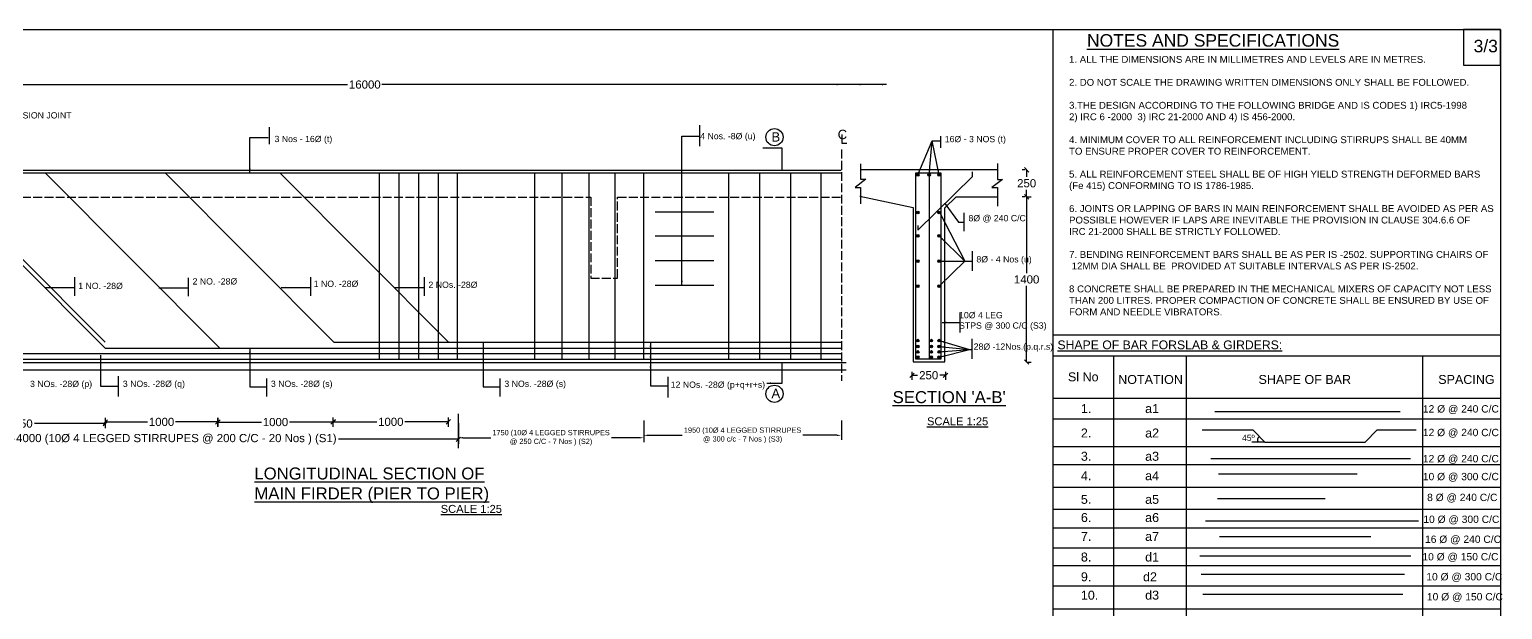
# Model space of a CAD drawing. Header units: inches. Extents: x 19308.8 to 19405.2, y 19125.9 to 19186.4.
# Drawn here: x 19345.1 to 19405.2, y 19162.8 to 19186.4 of the extents above; entities that cross this region are included whole.
import ezdxf

# ---------------------------------------------------------------- set-up
doc = ezdxf.new("R2010")
doc.units = ezdxf.units.IN
doc.header["$MEASUREMENT"] = 0
doc.linetypes.add('ACAD_ISO02W100', pattern=[15, 12, -3])
for name, color, linetype in [('DIMENSION', 255, 'Continuous'), ('DRAWING', 2, 'Continuous'), ('HATCH', 255, 'Continuous'), ('TEXT', 255, 'Continuous')]:
    doc.layers.add(name, color=color, linetype=linetype)
doc.styles.get("Standard").update_dxf_attribs({"font": 'arial.ttf'})
doc.dimstyles.get("Standard").update_dxf_attribs({"dimtxt": 0.18, "dimasz": 0.18, "dimexe": 0.18, "dimexo": 0.0625, "dimgap": 0.09, "dimtad": 0, "dimtih": 1, "dimtoh": 1, "dimdec": 4, "dimzin": 0, "dimdsep": 46, "dimtxsty": 'Standard', "dimcen": 0.09, "dimadec": 0, "dimazin": 0, "dimtfac": 1, "dimtdec": 4, "dimtofl": 0, "dimtmove": 0, "dimatfit": 3, "dimfxl": 1, "dimtolj": 1, "dimtzin": 0, "dimarcsym": 0})

# ---------------------------------------------------------------- blocks, each defined once
blk = doc.blocks.new('_Oblique')
at = {"color": 0, "linetype": 'ByBlock', "lineweight": -2}
blk.add_line((-0.5, -0.5), (0.5, 0.5), dxfattribs=at)
blk = doc.blocks.new('*D25')
at = {"layer": 'Defpoints', "color": 0, "transparency": 16777216}
for p in [(19341.472, 19170.554), (19348.175, 19170.554), (19348.175, 19170.356)]:
    blk.add_point(p, dxfattribs=at)
at = {"layer": 'DIMENSION', "color": 0, "lineweight": -2, "transparency": 16777216}
for p, q in [((19341.472, 19170.492), (19341.472, 19170.176)), ((19341.472, 19170.356), (19344.366, 19170.356)), ((19348.175, 19170.356), (19345.282, 19170.356)), ((19348.175, 19170.492), (19348.175, 19170.176))]:
    blk.add_line(p, q, dxfattribs=at)
at = {"layer": 'DIMENSION', "color": 0, "lineweight": -2, "transparency": 16777216, "xscale": 0.18, "yscale": 0.18, "zscale": 0.18, "rotation": 180}
blk.add_blockref('_Oblique', (19341.472, 19170.356), dxfattribs=at)
at = {"layer": 'DIMENSION', "color": 0, "lineweight": -2, "transparency": 16777216, "xscale": 0.18, "yscale": 0.18, "zscale": 0.18}
blk.add_blockref('_Oblique', (19348.175, 19170.356), dxfattribs=at)
at = {"layer": 'DIMENSION', "color": 0, "transparency": 16777216, "insert": (19344.824, 19170.356), "char_height": 0.3333, "attachment_point": 5}
blk.add_mtext('\\A1;850', dxfattribs=at)
blk = doc.blocks.new('*D26')
at = {"layer": 'Defpoints', "color": 0, "transparency": 16777216}
for p in [(19348.175, 19170.652), (19352.765, 19170.652), (19352.765, 19170.425)]:
    blk.add_point(p, dxfattribs=at)
at = {"layer": 'DIMENSION', "color": 0, "lineweight": -2, "transparency": 16777216}
for p, q in [((19348.175, 19170.589), (19348.175, 19170.245)), ((19352.765, 19170.589), (19352.765, 19170.245)), ((19348.175, 19170.425), (19349.899, 19170.425)), ((19352.765, 19170.425), (19351.042, 19170.425))]:
    blk.add_line(p, q, dxfattribs=at)
at = {"layer": 'DIMENSION', "color": 0, "lineweight": -2, "transparency": 16777216, "xscale": 0.18, "yscale": 0.18, "zscale": 0.18, "rotation": 180}
blk.add_blockref('_Oblique', (19348.175, 19170.425), dxfattribs=at)
at = {"layer": 'DIMENSION', "color": 0, "lineweight": -2, "transparency": 16777216, "xscale": 0.18, "yscale": 0.18, "zscale": 0.18}
blk.add_blockref('_Oblique', (19352.765, 19170.425), dxfattribs=at)
at = {"layer": 'DIMENSION', "color": 0, "transparency": 16777216, "insert": (19350.47, 19170.425), "char_height": 0.3333, "attachment_point": 5}
blk.add_mtext('\\A1;1000', dxfattribs=at)
blk = doc.blocks.new('*D27')
at = {"layer": 'Defpoints', "color": 0, "transparency": 16777216}
for p in [(19352.765, 19170.155), (19357.47, 19170.417), (19357.47, 19170.155)]:
    blk.add_point(p, dxfattribs=at)
at = {"layer": 'DIMENSION', "color": 0, "lineweight": -2, "transparency": 16777216}
for p, q in [((19352.765, 19170.218), (19352.765, 19170.597)), ((19357.47, 19170.218), (19357.47, 19170.597)), ((19352.765, 19170.417), (19354.546, 19170.417)), ((19357.47, 19170.417), (19355.689, 19170.417))]:
    blk.add_line(p, q, dxfattribs=at)
at = {"layer": 'DIMENSION', "color": 0, "lineweight": -2, "transparency": 16777216, "xscale": 0.18, "yscale": 0.18, "zscale": 0.18, "rotation": 180}
blk.add_blockref('_Oblique', (19352.765, 19170.417), dxfattribs=at)
at = {"layer": 'DIMENSION', "color": 0, "lineweight": -2, "transparency": 16777216, "xscale": 0.18, "yscale": 0.18, "zscale": 0.18}
blk.add_blockref('_Oblique', (19357.47, 19170.417), dxfattribs=at)
at = {"layer": 'DIMENSION', "color": 0, "transparency": 16777216, "insert": (19355.117, 19170.417), "char_height": 0.3333, "attachment_point": 5}
blk.add_mtext('\\A1;1000', dxfattribs=at)
blk = doc.blocks.new('*D28')
at = {"layer": 'Defpoints', "color": 0, "transparency": 16777216}
for p in [(19357.47, 19170.165), (19362.174, 19170.427), (19362.174, 19170.165)]:
    blk.add_point(p, dxfattribs=at)
at = {"layer": 'DIMENSION', "color": 0, "lineweight": -2, "transparency": 16777216}
for p, q in [((19357.47, 19170.228), (19357.47, 19170.607)), ((19362.174, 19170.228), (19362.174, 19170.607)), ((19357.47, 19170.427), (19359.251, 19170.427)), ((19362.174, 19170.427), (19360.393, 19170.427))]:
    blk.add_line(p, q, dxfattribs=at)
at = {"layer": 'DIMENSION', "color": 0, "lineweight": -2, "transparency": 16777216, "xscale": 0.18, "yscale": 0.18, "zscale": 0.18, "rotation": 180}
blk.add_blockref('_Oblique', (19357.47, 19170.427), dxfattribs=at)
at = {"layer": 'DIMENSION', "color": 0, "lineweight": -2, "transparency": 16777216, "xscale": 0.18, "yscale": 0.18, "zscale": 0.18}
blk.add_blockref('_Oblique', (19362.174, 19170.427), dxfattribs=at)
at = {"layer": 'DIMENSION', "color": 0, "transparency": 16777216, "insert": (19359.822, 19170.427), "char_height": 0.3333, "attachment_point": 5}
blk.add_mtext('\\A1;1000', dxfattribs=at)
blk = doc.blocks.new('*D29')
at = {"layer": 'Defpoints', "color": 0, "transparency": 16777216}
for p in [(19370.145, 19170.541), (19378.205, 19170.541), (19378.205, 19169.878)]:
    blk.add_point(p, dxfattribs=at)
at = {"layer": 'DIMENSION', "color": 0, "lineweight": -2, "transparency": 16777216}
for p, q in [((19370.145, 19170.479), (19370.145, 19169.698)), ((19378.205, 19170.479), (19378.205, 19169.698)), ((19370.325, 19169.878), (19371.714, 19169.878)), ((19378.025, 19169.878), (19376.637, 19169.878))]:
    blk.add_line(p, q, dxfattribs=at)
at = {"layer": 'DIMENSION', "color": 0, "transparency": 16777216}
for points in [[(19370.325, 19169.908), (19370.325, 19169.848), (19370.145, 19169.878)], [(19378.025, 19169.908), (19378.025, 19169.848), (19378.205, 19169.878)]]:
    blk.add_solid(points, dxfattribs=at)
at = {"layer": 'DIMENSION', "color": 0, "transparency": 16777216, "insert": (19374.175, 19169.878), "char_height": 0.21429, "attachment_point": 5}
blk.add_mtext('\\A1;1950 (10{\\fArial|b0|i0|c0|p32;Ø 4 LEGGED STIRRUPES\\P@ 300 c/c - 7 Nos ) (S3)}', dxfattribs=at)
blk = doc.blocks.new('*D30')
at = {"layer": 'Defpoints', "color": 0, "transparency": 16777216}
for p in [(19362.578, 19170.443), (19370.145, 19170.443), (19370.145, 19169.779)]:
    blk.add_point(p, dxfattribs=at)
at = {"layer": 'DIMENSION', "color": 0, "lineweight": -2, "transparency": 16777216}
for p, q in [((19362.578, 19170.38), (19362.578, 19169.599)), ((19370.145, 19170.38), (19370.145, 19169.599)), ((19362.758, 19169.779), (19363.9, 19169.779)), ((19369.965, 19169.779), (19368.823, 19169.779))]:
    blk.add_line(p, q, dxfattribs=at)
at = {"layer": 'DIMENSION', "color": 0, "transparency": 16777216}
for points in [[(19362.758, 19169.809), (19362.758, 19169.749), (19362.578, 19169.779)], [(19369.965, 19169.809), (19369.965, 19169.749), (19370.145, 19169.779)]]:
    blk.add_solid(points, dxfattribs=at)
at = {"layer": 'DIMENSION', "color": 0, "transparency": 16777216, "insert": (19366.361, 19169.779), "char_height": 0.21429, "attachment_point": 5}
blk.add_mtext('\\A1;1750 (10{\\fArial|b0|i0|c0|p32;Ø 4 LEGGED STIRRUPES\\P@ 250 C/C - 7 Nos ) (S2)}', dxfattribs=at)
blk = doc.blocks.new('*D31')
at = {"layer": 'Defpoints', "color": 0, "transparency": 16777216}
for p in [(19339.57, 19170.379), (19362.578, 19170.379), (19362.578, 19169.716)]:
    blk.add_point(p, dxfattribs=at)
at = {"layer": 'DIMENSION', "color": 0, "lineweight": -2, "transparency": 16777216}
for p, q in [((19339.57, 19170.317), (19339.57, 19169.536)), ((19362.578, 19170.317), (19362.578, 19169.536)), ((19339.57, 19169.716), (19344.457, 19169.716)), ((19362.578, 19169.716), (19357.691, 19169.716))]:
    blk.add_line(p, q, dxfattribs=at)
at = {"layer": 'DIMENSION', "color": 0, "lineweight": -2, "transparency": 16777216, "xscale": 0.18, "yscale": 0.18, "zscale": 0.18, "rotation": 180}
blk.add_blockref('_Oblique', (19339.57, 19169.716), dxfattribs=at)
at = {"layer": 'DIMENSION', "color": 0, "lineweight": -2, "transparency": 16777216, "xscale": 0.18, "yscale": 0.18, "zscale": 0.18}
blk.add_blockref('_Oblique', (19362.578, 19169.716), dxfattribs=at)
at = {"layer": 'DIMENSION', "color": 0, "transparency": 16777216, "insert": (19351.074, 19169.716), "char_height": 0.33333, "attachment_point": 5}
blk.add_mtext('\\A1;4000 (10{\\fArial|b0|i0|c0|p32;Ø 4 LEGGED STIRRUPES @ 200 C/C - 20 Nos ) (S1)}', dxfattribs=at)
blk = doc.blocks.new('*D62')
at = {"layer": 'Defpoints', "color": 0, "transparency": 16777216}
for p in [(19385.763, 19180.708), (19385.763, 19180.708), (19385.763, 19179.606)]:
    blk.add_point(p, dxfattribs=at)
at = {"layer": 'DIMENSION', "color": 0, "lineweight": -2, "transparency": 16777216}
for p, q in [((19385.701, 19180.708), (19385.583, 19180.708)), ((19385.763, 19180.708), (19385.763, 19180.417)), ((19385.701, 19179.606), (19385.583, 19179.606)), ((19385.763, 19179.606), (19385.763, 19179.897))]:
    blk.add_line(p, q, dxfattribs=at)
at = {"layer": 'DIMENSION', "color": 0, "lineweight": -2, "transparency": 16777216, "xscale": 0.18, "yscale": 0.18, "zscale": 0.18}
for p, rotation in [((19385.763, 19180.708), 90), ((19385.763, 19179.606), 270)]:
    blk.add_blockref('_Oblique', p, dxfattribs=dict(at, rotation=rotation))
at = {"layer": 'DIMENSION', "color": 0, "transparency": 16777216, "insert": (19385.763, 19180.157), "char_height": 0.3333, "attachment_point": 5}
blk.add_mtext('\\A1;250', dxfattribs=at)
blk = doc.blocks.new('*D63')
at = {"layer": 'Defpoints', "color": 0, "transparency": 16777216}
for p in [(19385.719, 19179.606), (19385.719, 19172.866), (19385.763, 19172.866)]:
    blk.add_point(p, dxfattribs=at)
at = {"layer": 'DIMENSION', "color": 0, "lineweight": -2, "transparency": 16777216}
for p, q in [((19385.763, 19179.606), (19385.763, 19176.497)), ((19385.782, 19179.606), (19385.943, 19179.606)), ((19385.763, 19172.866), (19385.763, 19175.976)), ((19385.782, 19172.866), (19385.943, 19172.866))]:
    blk.add_line(p, q, dxfattribs=at)
at = {"layer": 'DIMENSION', "color": 0, "lineweight": -2, "transparency": 16777216, "xscale": 0.18, "yscale": 0.18, "zscale": 0.18}
for p, rotation in [((19385.763, 19179.606), 90), ((19385.763, 19172.866), 270)]:
    blk.add_blockref('_Oblique', p, dxfattribs=dict(at, rotation=rotation))
at = {"layer": 'DIMENSION', "color": 0, "transparency": 16777216, "insert": (19385.763, 19176.236), "char_height": 0.3333, "attachment_point": 5}
blk.add_mtext('\\A1;1400', dxfattribs=at)
blk = doc.blocks.new('*D64')
at = {"layer": 'Defpoints', "color": 0, "transparency": 16777216}
for p in [(19381.082, 19172.531), (19382.453, 19172.531), (19382.453, 19172.327)]:
    blk.add_point(p, dxfattribs=at)
at = {"layer": 'DIMENSION', "color": 0, "lineweight": -2, "transparency": 16777216}
for p, q in [((19381.082, 19172.468), (19381.082, 19172.147)), ((19382.453, 19172.468), (19382.453, 19172.147)), ((19381.082, 19172.327), (19381.307, 19172.327)), ((19382.453, 19172.327), (19382.228, 19172.327))]:
    blk.add_line(p, q, dxfattribs=at)
at = {"layer": 'DIMENSION', "color": 0, "lineweight": -2, "transparency": 16777216, "xscale": 0.18, "yscale": 0.18, "zscale": 0.18, "rotation": 180}
blk.add_blockref('_Oblique', (19381.082, 19172.327), dxfattribs=at)
at = {"layer": 'DIMENSION', "color": 0, "lineweight": -2, "transparency": 16777216, "xscale": 0.18, "yscale": 0.18, "zscale": 0.18}
blk.add_blockref('_Oblique', (19382.453, 19172.327), dxfattribs=at)
at = {"layer": 'DIMENSION', "color": 0, "transparency": 16777216, "insert": (19381.768, 19172.327), "char_height": 0.3333, "attachment_point": 5}
blk.add_mtext('\\A1;250', dxfattribs=at)

msp = doc.modelspace()

# ---------------------------------------------------------------- hatches: boundary and pattern name
at = {"layer": 'HATCH'}
for points in [[(19381.37343, 19180.50428, 1), (19381.26553, 19180.50428, 1)], [(19381.8357, 19180.50428, 1), (19381.72779, 19180.50428, 1)], [(19382.14176, 19180.50428, 1), (19382.24967, 19180.50428, 1)], [(19381.37343, 19178.96555, 1), (19381.26553, 19178.96555, 1)], [(19382.14176, 19178.96555, 1), (19382.24967, 19178.96555, 1)], [(19381.37343, 19178.01164, 1), (19381.26553, 19178.01164, 1)], [(19382.14176, 19178.01164, 1), (19382.24967, 19178.01164, 1)], [(19381.37343, 19176.98117, 1), (19381.26553, 19176.98117, 1)], [(19382.14176, 19176.98117, 1), (19382.24967, 19176.98117, 1)], [(19381.37343, 19175.95889, 1), (19381.26553, 19175.95889, 1)], [(19382.14176, 19175.95889, 1), (19382.24967, 19175.95889, 1)], [(19381.37343, 19173.74144, 1), (19381.26553, 19173.74144, 1)], [(19381.37343, 19173.50459, 1), (19381.26553, 19173.50459, 1)], [(19381.92903, 19173.74144, 1), (19381.82112, 19173.74144, 1)], [(19381.92903, 19173.50459, 1), (19381.82112, 19173.50459, 1)], [(19382.14176, 19173.74144, 1), (19382.24967, 19173.74144, 1)], [(19382.14176, 19173.50459, 1), (19382.24967, 19173.50459, 1)], [(19381.37343, 19173.2773, 1), (19381.26553, 19173.2773, 1)], [(19381.37343, 19173.06313, 1), (19381.26553, 19173.06313, 1)], [(19381.92903, 19173.2773, 1), (19381.82112, 19173.2773, 1)], [(19381.92903, 19173.06313, 1), (19381.82112, 19173.06313, 1)], [(19382.14176, 19173.2773, 1), (19382.24967, 19173.2773, 1)], [(19382.14176, 19173.06313, 1), (19382.24967, 19173.06313, 1)]]:
    msp.add_hatch(color=256, dxfattribs=at).paths.add_polyline_path(points)

# ---------------------------------------------------------------- linework, layer by layer
at = {"layer": 'DIMENSION'}
for p, q in [((19339.48791, 19184.18364), (19358.061, 19184.18364)), ((19380.03819, 19184.18364), (19359.46292, 19184.18364))]:
    msp.add_line(p, q, dxfattribs=at)
for points in [[(19386.83749, 19186.43127), (19386.83749, 19138.78271), (19405.09623, 19138.78271)], [(19354.85516, 19182.44952), (19354.85516, 19181.74921)], [(19378.42123, 19181.78162), (19378.23697, 19181.78162), (19378.23697, 19182.14974)], [(19346.91148, 19176.32507), (19346.91148, 19175.56713)], [(19351.55622, 19176.30684), (19351.55622, 19175.5489)], [(19356.54749, 19176.32507), (19356.54749, 19175.56713)], [(19361.18176, 19176.32507), (19361.18176, 19175.56713)], [(19386.83749, 19173.11983), (19405.09623, 19173.11983)], [(19389.31027, 19173.11983), (19389.31027, 19138.78271)], [(19389.93459, 19173.11983), (19405.09623, 19173.11983)], [(19392.27711, 19173.11983), (19392.27711, 19138.78271)], [(19401.91238, 19173.11983), (19401.91238, 19138.78271)], [(19348.70359, 19172.28577), (19348.70359, 19171.46348)], [(19354.74513, 19172.20195), (19354.74513, 19171.46681)], [(19364.27052, 19172.20195), (19364.27052, 19171.46681)], [(19371.12706, 19172.2665), (19371.12706, 19171.42363)], [(19386.83749, 19171.3898), (19405.09623, 19171.3898)], [(19362.57752, 19170.75065), (19362.57752, 19169.35061)], [(19386.83749, 19170.54548), (19405.09623, 19170.54548)], [(19386.83749, 19169.41673), (19405.09623, 19169.41673)], [(19386.83749, 19168.69333), (19405.09623, 19168.69333)], [(19386.83749, 19167.75993), (19405.09623, 19167.75993)], [(19386.83749, 19166.86801), (19405.09623, 19166.86801)], [(19386.83749, 19166.10904), (19405.09623, 19166.10904)], [(19386.83749, 19165.28286), (19405.09623, 19165.28286)], [(19386.83749, 19164.57471), (19405.09623, 19164.57471)], [(19386.83749, 19163.74099), (19405.09623, 19163.74099)], [(19386.83749, 19162.79651), (19405.09623, 19162.79651)]]:
    msp.add_lwpolyline(points, dxfattribs=at)
for centre in [(19375.47527, 19182.03807), (19375.47527, 19171.57212)]:
    msp.add_circle(centre, 0.3516, dxfattribs=at)
at = {"layer": 'DRAWING'}
for points in [[(19309.00665, 19186.43127), (19405.09623, 19186.43127), (19405.09623, 19126.4546), (19309.00665, 19126.4546)], [(19381.23461, 19172.9928), (19382.28242, 19172.9928), (19382.28242, 19180.57552), (19381.23461, 19180.57552), (19381.23461, 19172.9928)]]:
    msp.add_lwpolyline(points, close=True, dxfattribs=at)
for points in [[(19372.41808, 19182.5335), (19372.41808, 19181.66591)], [(19382.24776, 19182.08399), (19382.24776, 19181.60759)], [(19341.02328, 19180.82348), (19348.17068, 19173.67123)], [(19378.9851, 19180.94656), (19378.9851, 19180.32995), (19379.1962, 19180.32995), (19378.7614, 19179.99204), (19378.9851, 19179.99204), (19378.9851, 19179.32429)], [(19384.57259, 19180.9606), (19384.57259, 19180.31107), (19384.77973, 19180.31107), (19384.34265, 19179.98212), (19384.57185, 19179.98212), (19384.57185, 19179.23043)], [(19339.58751, 19180.69961), (19378.1992, 19180.69961)], [(19339.79541, 19180.58397), (19378.1992, 19180.58397)], [(19341.02328, 19180.58397), (19348.17068, 19173.43172), (19378.20357, 19173.43172)], [(19345.72177, 19180.58604), (19352.84108, 19173.43172)], [(19350.61435, 19180.58604), (19357.49533, 19173.67123)], [(19355.29108, 19180.58604), (19362.17206, 19173.67123)], [(19359.35296, 19180.58397), (19359.35296, 19172.98704)], [(19360.1481, 19180.58397), (19360.1481, 19172.98704)], [(19360.95704, 19180.58397), (19360.95704, 19172.98704)], [(19361.75424, 19180.58397), (19361.75424, 19172.98704)], [(19362.52531, 19180.58397), (19362.52531, 19172.98704)], [(19365.67958, 19180.58478), (19365.67958, 19172.98704)], [(19366.80213, 19180.58397), (19366.80213, 19172.98704)], [(19367.89552, 19180.58397), (19367.89552, 19172.98704)], [(19368.96398, 19180.58397), (19368.96398, 19172.98704)], [(19370.13124, 19180.58397), (19370.13124, 19172.98704)], [(19373.60464, 19180.58397), (19373.60464, 19172.98704)], [(19374.8691, 19180.58397), (19374.8691, 19172.98704)], [(19376.13277, 19180.58397), (19376.13277, 19172.98704)], [(19377.37087, 19180.58397), (19377.37087, 19172.98704)], [(19384.57177, 19180.70812), (19378.99137, 19180.70812)], [(19381.32131, 19178.43717), (19381.32131, 19178.23987), (19383.55688, 19180.43469), (19383.55688, 19180.62042)], [(19381.78175, 19180.50428), (19381.78175, 19172.9928)], [(19378.9618, 19179.62866), (19381.13267, 19179.16572), (19381.13267, 19172.86965)], [(19381.13267, 19172.86965), (19382.42976, 19172.86965), (19382.42976, 19179.16101), (19382.89406, 19179.61202), (19384.57185, 19179.61202)], [(19370.60143, 19178.99501), (19372.99637, 19178.99501)], [(19383.20171, 19178.95134), (19383.20171, 19178.20331)], [(19370.60143, 19178.00793), (19372.99637, 19178.00793)], [(19383.54512, 19177.38877), (19383.54512, 19176.58611)], [(19370.60143, 19177.00612), (19372.99637, 19177.00612)], [(19370.60143, 19176.00027), (19372.99637, 19176.00027)], [(19383.03222, 19174.88768), (19383.03222, 19174.07379)], [(19357.49533, 19173.67123), (19378.20357, 19173.67123)], [(19339.79541, 19172.98704), (19378.1992, 19172.98704)], [(19340.00522, 19173.22124), (19378.1992, 19173.22124)], [(19338.18024, 19172.84632), (19378.4028, 19172.84632)], [(19338.18024, 19172.54923), (19378.4028, 19172.54923)], [(19393.43565, 19170.84464), (19401.00099, 19170.84464)], [(19392.92733, 19170.10261), (19394.98624, 19170.10261), (19395.47606, 19169.60517), (19399.57234, 19169.60517), (19400.06573, 19170.10261), (19401.65791, 19170.10261)], [(19395.47606, 19169.60517), (19394.94759, 19169.60517)], [(19393.27128, 19168.93134), (19401.41746, 19168.93134)], [(19393.59301, 19168.3098), (19399.25183, 19168.3098)], [(19393.55503, 19167.30473), (19397.94156, 19167.30473)], [(19393.06279, 19166.39261), (19401.7453, 19166.39261)], [(19393.63712, 19165.75159), (19399.80271, 19165.75159)], [(19392.82584, 19164.95975), (19401.43367, 19164.95975)], [(19392.88992, 19164.21319), (19401.17736, 19164.21319)], [(19392.95399, 19163.40264), (19401.11328, 19163.40264)]]:
    msp.add_lwpolyline(points, dxfattribs=at)
at = {"layer": 'DRAWING', "linetype": 'ACAD_ISO02W100', "ltscale": 0.03}
for points in [[(19378.20357, 19181.53315), (19378.20357, 19172.09555)], [(19338.18043, 19179.59785), (19340.91402, 19179.59785), (19340.91402, 19176.27372), (19342.01575, 19176.27372), (19342.01575, 19179.59785), (19367.97713, 19179.59785), (19367.97713, 19176.28929), (19369.07408, 19176.28929), (19369.07408, 19179.59785), (19378.20357, 19179.59785)]]:
    msp.add_lwpolyline(points, dxfattribs=at)
at = {"layer": 'DRAWING'}
for centre in [(19381.31948, 19180.50428), (19381.78175, 19180.50428), (19382.19572, 19180.50428), (19381.31948, 19178.96555), (19382.19572, 19178.96555), (19381.31948, 19178.01164), (19382.19572, 19178.01164), (19381.31948, 19176.98117), (19382.19572, 19176.98117), (19381.31948, 19175.95889), (19382.19572, 19175.95889), (19381.31948, 19173.74144), (19381.31948, 19173.50459), (19381.87507, 19173.74144), (19381.87507, 19173.50459), (19382.19572, 19173.74144), (19382.19572, 19173.50459), (19381.31948, 19173.2773), (19381.31948, 19173.06313), (19381.87507, 19173.2773), (19381.87507, 19173.06313), (19382.19572, 19173.2773), (19382.19572, 19173.06313)]:
    msp.add_circle(centre, 0.05395, dxfattribs=at)
msp.add_arc((19395.30574, 19169.69182), 0.12778, 106.2641288, 222.696612, dxfattribs=at)
at = {"layer": 'HATCH'}
msp.add_lwpolyline([(19383.52942, 19173.80753), (19383.52942, 19172.99276)], dxfattribs=at)
at = {"layer": 'TEXT'}
msp.add_lwpolyline([(19405.09623, 19186.43127), (19403.5869, 19186.43127), (19403.5869, 19184.97417), (19405.09623, 19184.97417)], close=True, dxfattribs=at)
msp.add_lwpolyline([(19386.83749, 19173.98097), (19405.09623, 19173.98097)], dxfattribs=at)

# ---------------------------------------------------------------- texts
at = {"layer": 'DIMENSION', "insert": (19358.76196, 19184.18364), "char_height": 0.333333, "attachment_point": 5}
msp.add_mtext('\\A1;16000', dxfattribs=at)
at = {"layer": 'DRAWING', "insert": (19394.55168, 19169.90021), "char_height": 0.25, "width": 1.627381, "attachment_point": 1}
msp.add_mtext('45{\\fArial|b0|i0|c0|p32;º  }', dxfattribs=at)
at = {"layer": 'TEXT'}
for s, height, p in [('Sl No', 0.365766, (19387.44791, 19172.08027)), ('NOTATION', 0.365766, (19389.49751, 19171.97349)), ('SHAPE OF BAR', 0.3657656, (19395.22231, 19171.97349)), ('SPACING', 0.365766, (19402.55489, 19171.97349)), ('1.', 0.365766, (19387.97603, 19170.78614)), ('a1', 0.365766, (19390.59759, 19170.78614)), ('12 Ø @ 240 C/C', 0.2997288, (19401.92832, 19170.80711)), ('2.', 0.365766, (19387.97603, 19169.78994)), ('a2', 0.365766, (19390.59759, 19169.78994)), ('12 Ø @ 240 C/C', 0.2997288, (19401.92832, 19169.84433)), ('3.', 0.365766, (19387.97603, 19168.84062)), ('a3', 0.365766, (19390.59759, 19168.84062)), ('12 Ø @ 240 C/C', 0.2997288, (19401.92832, 19168.77774)), ('4.', 0.365766, (19387.97603, 19168.04755)), ('a4', 0.365766, (19390.59759, 19168.04755)), ('10 Ø @ 300 C/C', 0.2997288, (19401.92832, 19168.04664)), ('5.', 0.365766, (19387.97603, 19167.08428)), ('a5', 0.365766, (19390.59759, 19167.08428)), ('8 Ø @ 240 C/C', 0.2997288, (19402.10187, 19167.19624)), ('6.', 0.365766, (19387.97603, 19166.34244)), ('a6', 0.365766, (19390.59759, 19166.34244)), ('10 Ø @ 300 C/C', 0.2997288, (19401.94761, 19166.30387)), ('7.', 0.365766, (19387.97603, 19165.57416)), ('a7', 0.365766, (19390.59759, 19165.57416)), ('16 Ø @ 240 C/C', 0.2997288, (19402.01622, 19165.49018)), ('8.', 0.365766, (19387.97603, 19164.73091)), ('d1', 0.365766, (19390.59759, 19164.73091)), ('10 Ø @ 150 C/C', 0.2997288, (19401.91013, 19164.77746)), ('9.', 0.365766, (19387.97603, 19163.92515)), ('d2', 0.365766, (19390.51129, 19163.92515)), ('10 Ø @ 300 C/C', 0.2997288, (19402.06867, 19163.96151)), ('10.', 0.365766, (19387.97603, 19163.17619)), ('d3', 0.365766, (19390.59759, 19163.17619)), ('10 Ø @ 150 C/C', 0.2997288, (19402.09306, 19163.14555))]:
    msp.add_text(s, height=height, dxfattribs=at).set_placement(p)
at = {"layer": 'TEXT', "attachment_point": 1}
for s, insert, char_height, width in [('{\\LNOTES AND SPECIFICATIONS}', (19388.22538, 19186.24023), 0.51, 25.3442571), ('3/3', (19403.99881, 19186.01001), 0.51, 25.3442571), ('{\\fArial|b0|i0|c0|p32;30 THICK EXPANSION JOINT}', (19341.93039, 19183.05666), 0.255, 7.3306429), ('{\\fArial|b0|i0|c0|p32;3 Nos - 16Ø (t)}', (19355.0783, 19182.09262), 0.255, 7.3306429), ('{\\fArial|b0|i0|c0|p32;4 Nos. -8Ø (u)}', (19372.44455, 19182.2095), 0.255, 4.3071936), ('{\\fArial|b0|i0|c0|p32;B}', (19375.35129, 19182.24067), 0.3825, 6.4607903), ('{\\fArial|b0|i0|c0|p32;C}', (19378.05316, 19182.34081), 0.3825, 6.4607903), ('{\\fArial|b0|i0|c0|p32;16Ø - 3 NOS (t)}', (19382.42166, 19182.08936), 0.255, 4.3071936), ('{\\fArial|b0|i0|c0|p32;8Ø @ 240 C/C}', (19383.3903, 19178.8634), 0.255, 4.3071936), ('{\\fArial|b0|i0|c0|p32;8Ø - 4 Nos (u)}', (19383.71335, 19177.18498), 0.255, 4.3071936), ('{\\fArial|b0|i0|c0|p32;1 NO. -28Ø}', (19347.06911, 19176.10019), 0.255, 7.3306429), ('{\\fArial|b0|i0|c0|p32;2 NO. -28Ø}', (19351.73534, 19176.28467), 0.255, 7.3306429), ('{\\fArial|b0|i0|c0|p32;1 NO. -28Ø}', (19356.67677, 19176.1863), 0.255, 7.3306429), ('{\\fArial|b0|i0|c0|p32;2 NOs. -28Ø}', (19361.3596, 19176.1472), 0.255, 7.3306429), ('{\\fArial|b0|i0|c0|p32;10Ø 4 LEG\\PSTPS @ 300 C/C (S3)}', (19383.00672, 19174.9091), 0.255, 4.3071936), ('{\\fArial|b0|i0|c0|p32;28Ø -12Nos.(p.q.r.s)}', (19383.60211, 19173.62418), 0.255, 4.3071936), ('{\\LSHAPE OF BAR FORSLAB & GIRDERS:}', (19387.02002, 19173.74743), 0.357, 17.74098), ('{\\fArial|b0|i0|c0|p32;3 NOs. -28Ø (p)}', (19345.10475, 19172.10387), 0.255, 7.3306429), ('{\\fArial|b0|i0|c0|p32;3 NOs. -28Ø (q)}', (19348.89108, 19172.10958), 0.255, 7.3306429), ('{\\fArial|b0|i0|c0|p32;3 NOs. -28Ø (s)}', (19354.93039, 19172.10958), 0.255, 7.3306429), ('{\\fArial|b0|i0|c0|p32;3 NOs. -28Ø (s)}', (19364.45577, 19172.10958), 0.255, 7.3306429), ('{\\fArial|b0|i0|c0|p32;12 NOs. -28Ø (p+q+r+s)}', (19371.24191, 19172.0717), 0.255, 7.3306429), ('{\\fArial|b0|i0|c0|p32;A}', (19375.35129, 19171.77472), 0.3825, 6.4607903), ("{\\fArial|b0|i0|c0|p32;\\LSECTION 'A-B'}", (19380.29688, 19171.68004), 0.4876875, 21.0569363), ('{\\fArial|b0|i0|c0|p32;\\LSCALE 1:25}', (19381.6971, 19170.61309), 0.325125, 9.95605), ('{\\fArial|b0|i0|c0|p32;                    \\LLONGITUDINAL SECTION OF\\P\\l                    \\LMAIN FIRDER (PIER TO PIER)}', (19350.47191, 19168.56558), 0.4876875, 21.0569363), ('{\\fArial|b0|i0|c0|p32;\\LSCALE 1:25}', (19361.85844, 19167.03993), 0.325125, 9.95605)]:
    msp.add_mtext(s, dxfattribs=dict(at, insert=insert, char_height=char_height, width=width))
at = {"layer": 'TEXT', "color": 7, "insert": (19387.49348, 19185.35148), "char_height": 0.2807605, "width": 18.7239715, "attachment_point": 1}
msp.add_mtext('\\pt2.24609;1. ALL THE DIMENSIONS ARE IN MILLIMETRES AND LEVELS ARE IN METRES.\\P\\P2. DO NOT SCALE THE DRAWING WRITTEN DIMENSIONS ONLY SHALL BE FOLLOWED.\\P\\P3.THE DESIGN ACCORDING TO THE FOLLOWING BRIDGE AND IS CODES 1) IRC5-1998 \\P2) IRC 6 -2000  3) IRC 21-2000 AND 4) IS 456-2000.\\P\\P4. MINIMUM COVER TO ALL REINFORCEMENT INCLUDING STIRRUPS SHALL BE 40MM \\PTO ENSURE PROPER COVER TO REINFORCEMENT.\\P\\P5. ALL REINFORCEMENT STEEL SHALL BE OF HIGH YIELD STRENGTH DEFORMED BARS \\P(Fe 415) CONFORMING TO IS 1786-1985.\\P\\P6. JOINTS OR LAPPING OF BARS IN MAIN REINFORCEMENT SHALL BE AVOIDED AS PER AS  \\PPOSSIBLE HOWEVER IF LAPS ARE INEVITABLE THE PROVISION IN CLAUSE 304.6.6 OF \\PIRC 21-2000 SHALL BE STRICTLY FOLLOWED.\\P\\ptz;\\P7. BENDING REINFORCEMENT BARS SHALL BE AS PER IS -2502. SUPPORTING CHAIRS OF\\P 12MM DIA{\\fArial|b0|i0|c0|p32; SHALL BE  PROVIDED AT SUITABLE INTERVALS AS PER IS-2502.\\P}\\P8 CONCRETE SHALL BE PREPARED IN THE MECHANICAL MIXERS OF CAPACITY NOT LESS \\PTHAN 200 LITRES. PROPER COMPACTION OF CONCRETE SHALL BE ENSURED BY USE OF \\PFORM AND NEEDLE VIBRATORS.', dxfattribs=at)

# ---------------------------------------------------------------- dimensions: what is measured, and where the dimension line sits
at = {"layer": 'DIMENSION'}
for base, p1, p2, text, picture, middle in [((19385.76336, 19180.70812), (19385.76344, 19179.60628), (19385.76344, 19180.70812), '250', '*D62', (19385.76336, 19180.1572)), ((19385.76336, 19172.86639), (19385.71939, 19179.60628), (19385.71939, 19172.86639), '1400', '*D63', (19385.76336, 19176.23634))]:
    dim = msp.add_linear_dim(base=base, p1=p1, p2=p2, angle=90, text=text, dimstyle='Standard', override={"dimtxt": 0.333333, "dimblk1": 'Oblique', "dimblk2": 'Oblique', "dimsah": 1}, dxfattribs=at)
    dim.commit()
    dim.dimension.update_dxf_attribs({"geometry": picture, "text_midpoint": middle})
for base, p1, p2, text, override, picture, middle in [((19362.57752, 19169.71609), (19339.57043, 19170.37949), (19362.57752, 19170.37949), '4000 (10{\\fArial|b0|i0|c0|p32;Ø 4 LEGGED STIRRUPES @ 200 C/C - 20 Nos ) (S1)}', {"dimtxt": 0.333333, "dimblk1": 'Oblique', "dimblk2": 'Oblique', "dimsah": 1}, '*D31', (19351.07398, 19169.71609)), ((19382.45302, 19172.32748), (19381.0823, 19172.53052), (19382.45302, 19172.53052), '250', {"dimtxt": 0.333333, "dimblk1": 'Oblique', "dimblk2": 'Oblique', "dimsah": 1}, '*D64', (19381.76766, 19172.32748)), ((19370.14535, 19169.77933), (19362.57752, 19170.44273), (19370.14535, 19170.44273), '1750 (10{\\fArial|b0|i0|c0|p32;Ø 4 LEGGED STIRRUPES\\P@ 250 C/C - 7 Nos ) (S2)}', {"dimtxt": 0.214286}, '*D30', (19366.36143, 19169.77933)), ((19378.20505, 19169.87789), (19370.14535, 19170.54129), (19378.20505, 19170.54129), '1950 (10{\\fArial|b0|i0|c0|p32;Ø 4 LEGGED STIRRUPES\\P@ 300 c/c - 7 Nos ) (S3)}', {"dimtxt": 0.214286}, '*D29', (19374.1752, 19169.87789)), ((19348.17516, 19170.35561), (19341.47237, 19170.55409), (19348.17516, 19170.55409), '850', {"dimtxt": 0.333333, "dimblk1": 'Oblique', "dimblk2": 'Oblique', "dimsah": 1}, '*D25', (19344.82376, 19170.35561)), ((19352.76509, 19170.4252), (19348.17516, 19170.65166), (19352.76509, 19170.65166), '1000', {"dimtxt": 0.333333, "dimblk1": 'Oblique', "dimblk2": 'Oblique', "dimsah": 1}, '*D26', (19350.47012, 19170.4252)), ((19357.46971, 19170.41718), (19352.76509, 19170.15545), (19357.46971, 19170.15545), '1000', {"dimtxt": 0.333333, "dimblk1": 'Oblique', "dimblk2": 'Oblique', "dimsah": 1}, '*D27', (19355.1174, 19170.41718)), ((19362.17432, 19170.4268), (19357.46971, 19170.16506), (19362.17432, 19170.16506), '1000', {"dimtxt": 0.333333, "dimblk1": 'Oblique', "dimblk2": 'Oblique', "dimsah": 1}, '*D28', (19359.82202, 19170.4268))]:
    dim = msp.add_linear_dim(base=base, p1=p1, p2=p2, text=text, dimstyle='Standard', override=override, dxfattribs=at)
    dim.commit()
    dim.dimension.update_dxf_attribs({"geometry": picture, "text_midpoint": middle})

# ---------------------------------------------------------------- leaders
for points in [[(19378.19303, 19184.18306), (19377.71273, 19184.18306)], [(19379.12774, 19184.18306), (19378.64744, 19184.18306)], [(19380.03969, 19184.18306), (19379.55939, 19184.18306)], [(19354.07384, 19180.57098), (19354.07384, 19182.02294), (19354.82446, 19182.02294)], [(19374.9959, 19181.60465), (19375.78004, 19181.60465), (19375.78004, 19180.69961)], [(19345.71832, 19175.90852), (19346.91148, 19175.90852)], [(19350.36305, 19175.89029), (19351.55622, 19175.89029)], [(19355.35433, 19175.90852), (19356.54749, 19175.90852)], [(19359.9886, 19175.90852), (19361.18176, 19175.90852)], [(19363.59339, 19173.6552), (19363.59339, 19171.85973), (19364.27897, 19171.85973)], [(19370.41085, 19173.66123), (19370.41085, 19171.89554), (19371.1244, 19171.89554)], [(19347.98533, 19173.14686), (19347.98533, 19171.88302), (19348.70919, 19171.88302)], [(19354.06801, 19173.43172), (19354.06801, 19171.85973), (19354.75359, 19171.85973)], [(19370.41085, 19173.22124), (19370.41085, 19172.47355)], [(19370.41085, 19172.82089), (19370.41085, 19172.07319)], [(19375.1577, 19172.01056), (19375.78884, 19172.01056), (19375.78884, 19172.84176)]]:
    msp.add_leader(points, dimstyle='Standard', override={"dimgap": 0.09, "dimtad": 0}, dxfattribs=at)
at = {"layer": 'DRAWING'}
for points in [[(19371.70217, 19176.00027), (19371.70217, 19182.086), (19372.41808, 19182.086)], [(19381.31948, 19180.50428), (19381.91516, 19181.89512), (19382.25344, 19181.89512)], [(19381.78175, 19180.50428), (19381.91516, 19181.89512)], [(19382.19572, 19180.50428), (19381.91516, 19181.89512)], [(19382.2217, 19178.95187), (19383.23523, 19176.98234)], [(19382.42957, 19179.33435), (19382.97826, 19178.56761), (19383.19123, 19178.56761)], [(19382.19572, 19178.01164), (19383.23523, 19176.98234)], [(19382.19572, 19176.98117), (19383.23523, 19176.98234)], [(19382.19572, 19175.95889), (19383.23523, 19176.98234), (19383.55204, 19176.98234)], [(19382.31066, 19174.48431), (19383.00583, 19174.48431)]]:
    msp.add_leader(points, dimstyle='Standard', override={"dimgap": 0.09, "dimtad": 0}, dxfattribs=at)
at = {"layer": 'HATCH'}
for points in [[(19382.19572, 19173.74144), (19383.4372, 19173.37831), (19383.52942, 19173.37831)], [(19382.19572, 19173.50459), (19383.4372, 19173.37831)], [(19382.19572, 19173.06313), (19383.4372, 19173.37831)], [(19382.19572, 19173.2773), (19383.4372, 19173.37831)]]:
    msp.add_leader(points, dimstyle='Standard', override={"dimgap": 0.09, "dimtad": 0}, dxfattribs=at)

doc.saveas('drawing.dxf')
